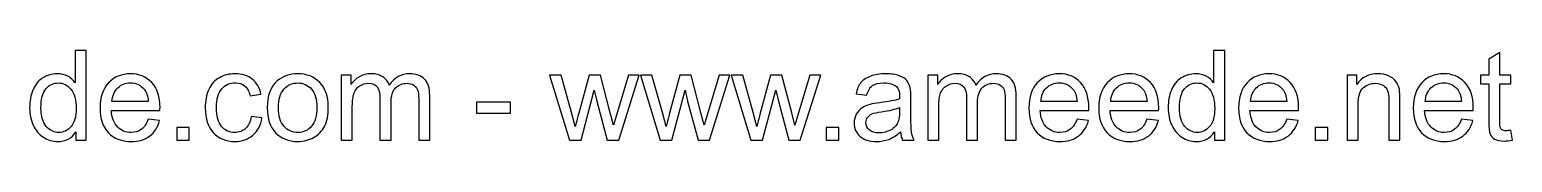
# Model space of a CAD drawing. Header units: millimetres. Extents: x -188 to 203, y -229 to 206.
# Drawn here: x -13.1 to 86.8, y -228.9 to -222.8 of the extents above; entities that cross this region are included whole.
import ezdxf

# ---------------------------------------------------------------- set-up
doc = ezdxf.new("R2010")
doc.units = ezdxf.units.MM
doc.header["$MEASUREMENT"] = 0
doc.layers.add('Layer 1', color=7, linetype='Continuous')

msp = doc.modelspace()

# ---------------------------------------------------------------- linework, layer by layer
at = {"layer": 'Layer 1', "color": 250}
for points, knots in [([(-9.9791, -228.8511), (-9.9791, -228.8511), (-9.9791, -228.2937), (-9.9791, -228.2937), (-9.9791, -228.2937), (-10.257, -228.7269), (-10.6663, -228.9442), (-11.2067, -228.9442), (-11.2067, -228.9442), (-11.5567, -228.9442), (-11.8784, -228.8483), (-12.1705, -228.655), (-12.1705, -228.655), (-12.464, -228.463), (-12.6912, -228.1935), (-12.8535, -227.8492), (-12.8535, -227.8492), (-13.0144, -227.5035), (-13.0948, -227.107), (-13.0948, -226.6582), (-13.0948, -226.6582), (-13.0948, -226.2208), (-13.0214, -225.8243), (-12.8761, -225.4672), (-12.8761, -225.4672), (-12.7293, -225.1116), (-12.5106, -224.8379), (-12.2185, -224.6488), (-12.2185, -224.6488), (-11.9278, -224.4583), (-11.6004, -224.3637), (-11.2406, -224.3637), (-11.2406, -224.3637), (-10.9753, -224.3637), (-10.7396, -224.4202), (-10.5336, -224.5317), (-10.5336, -224.5317), (-10.3276, -224.6432), (-10.1597, -224.7899), (-10.0299, -224.9691), (-10.0299, -224.9691), (-10.0299, -224.9691), (-10.0299, -222.7889), (-10.0299, -222.7889), (-10.0299, -222.7889), (-10.0299, -222.7889), (-9.2848, -222.7889), (-9.2848, -222.7889), (-9.2848, -222.7889), (-9.2848, -222.7889), (-9.2848, -228.8511), (-9.2848, -228.8511), (-9.2848, -228.8511), (-9.2848, -228.8511), (-9.9791, -228.8511), (-9.9791, -228.8511)], [0, 0, 0, 0, 0.0666667, 0.0666667, 0.0666667, 0.0666667, 0.1333333, 0.1333333, 0.1333333, 0.1333333, 0.2, 0.2, 0.2, 0.2, 0.2666667, 0.2666667, 0.2666667, 0.2666667, 0.3333333, 0.3333333, 0.3333333, 0.3333333, 0.4, 0.4, 0.4, 0.4, 0.4666667, 0.4666667, 0.4666667, 0.4666667, 0.5333333, 0.5333333, 0.5333333, 0.5333333, 0.6, 0.6, 0.6, 0.6, 0.6666667, 0.6666667, 0.6666667, 0.6666667, 0.7333333, 0.7333333, 0.7333333, 0.7333333, 0.8, 0.8, 0.8, 0.8, 0.8666667, 0.8666667, 0.8666667, 0.8666667, 1, 1, 1, 1]), ([(66.718, -228.8511), (66.718, -228.8511), (66.718, -228.2937), (66.718, -228.2937), (66.718, -228.2937), (66.4401, -228.7269), (66.0308, -228.9442), (65.4904, -228.9442), (65.4904, -228.9442), (65.1404, -228.9442), (64.8187, -228.8483), (64.5266, -228.655), (64.5266, -228.655), (64.2331, -228.463), (64.0059, -228.1935), (63.8436, -227.8492), (63.8436, -227.8492), (63.6827, -227.5035), (63.6023, -227.107), (63.6023, -226.6582), (63.6023, -226.6582), (63.6023, -226.2208), (63.6757, -225.8243), (63.821, -225.4672), (63.821, -225.4672), (63.9678, -225.1116), (64.1865, -224.8379), (64.4786, -224.6488), (64.4786, -224.6488), (64.7693, -224.4583), (65.0967, -224.3637), (65.4565, -224.3637), (65.4565, -224.3637), (65.7218, -224.3637), (65.9575, -224.4202), (66.1635, -224.5317), (66.1635, -224.5317), (66.3695, -224.6432), (66.5374, -224.7899), (66.6672, -224.9691), (66.6672, -224.9691), (66.6672, -224.9691), (66.6672, -222.7889), (66.6672, -222.7889), (66.6672, -222.7889), (66.6672, -222.7889), (67.4123, -222.7889), (67.4123, -222.7889), (67.4123, -222.7889), (67.4123, -222.7889), (67.4123, -228.8511), (67.4123, -228.8511), (67.4123, -228.8511), (67.4123, -228.8511), (66.718, -228.8511), (66.718, -228.8511)], [0, 0, 0, 0, 0.0666667, 0.0666667, 0.0666667, 0.0666667, 0.1333333, 0.1333333, 0.1333333, 0.1333333, 0.2, 0.2, 0.2, 0.2, 0.2666667, 0.2666667, 0.2666667, 0.2666667, 0.3333333, 0.3333333, 0.3333333, 0.3333333, 0.4, 0.4, 0.4, 0.4, 0.4666667, 0.4666667, 0.4666667, 0.4666667, 0.5333333, 0.5333333, 0.5333333, 0.5333333, 0.6, 0.6, 0.6, 0.6, 0.6666667, 0.6666667, 0.6666667, 0.6666667, 0.7333333, 0.7333333, 0.7333333, 0.7333333, 0.8, 0.8, 0.8, 0.8, 0.8666667, 0.8666667, 0.8666667, 0.8666667, 1, 1, 1, 1]), ([(86.6867, -228.1865), (86.6867, -228.1865), (86.7883, -228.844), (86.7883, -228.844), (86.7883, -228.844), (86.5795, -228.8878), (86.3918, -228.9104), (86.2281, -228.9104), (86.2281, -228.9104), (85.9586, -228.9104), (85.7498, -228.868), (85.6002, -228.782), (85.6002, -228.782), (85.452, -228.6959), (85.3476, -228.5844), (85.2869, -228.4447), (85.2869, -228.4447), (85.2262, -228.305), (85.1966, -228.0115), (85.1966, -227.5642), (85.1966, -227.5642), (85.1966, -227.5642), (85.1966, -225.0326), (85.1966, -225.0326), (85.1966, -225.0326), (85.1966, -225.0326), (84.6463, -225.0326), (84.6463, -225.0326), (84.6463, -225.0326), (84.6463, -225.0326), (84.6463, -224.4569), (84.6463, -224.4569), (84.6463, -224.4569), (84.6463, -224.4569), (85.1966, -224.4569), (85.1966, -224.4569), (85.1966, -224.4569), (85.1966, -224.4569), (85.1966, -223.3703), (85.1966, -223.3703), (85.1966, -223.3703), (85.1966, -223.3703), (85.9417, -222.923), (85.9417, -222.923), (85.9417, -222.923), (85.9417, -222.923), (85.9417, -224.4569), (85.9417, -224.4569), (85.9417, -224.4569), (85.9417, -224.4569), (86.6867, -224.4569), (86.6867, -224.4569), (86.6867, -224.4569), (86.6867, -224.4569), (86.6867, -225.0326), (86.6867, -225.0326), (86.6867, -225.0326), (86.6867, -225.0326), (85.9417, -225.0326), (85.9417, -225.0326), (85.9417, -225.0326), (85.9417, -225.0326), (85.9417, -227.6065), (85.9417, -227.6065), (85.9417, -227.6065), (85.9417, -227.8196), (85.9544, -227.9565), (85.9812, -228.0171), (85.9812, -228.0171), (86.0066, -228.0778), (86.0489, -228.1258), (86.1082, -228.1625), (86.1082, -228.1625), (86.1675, -228.1978), (86.2521, -228.2161), (86.3622, -228.2161), (86.3622, -228.2161), (86.444, -228.2161), (86.5527, -228.2062), (86.6867, -228.1865)], [0, 0, 0, 0, 0.047619, 0.047619, 0.047619, 0.047619, 0.0952381, 0.0952381, 0.0952381, 0.0952381, 0.1428571, 0.1428571, 0.1428571, 0.1428571, 0.1904762, 0.1904762, 0.1904762, 0.1904762, 0.2380952, 0.2380952, 0.2380952, 0.2380952, 0.2857143, 0.2857143, 0.2857143, 0.2857143, 0.3333333, 0.3333333, 0.3333333, 0.3333333, 0.3809524, 0.3809524, 0.3809524, 0.3809524, 0.4285714, 0.4285714, 0.4285714, 0.4285714, 0.4761905, 0.4761905, 0.4761905, 0.4761905, 0.5238095, 0.5238095, 0.5238095, 0.5238095, 0.5714286, 0.5714286, 0.5714286, 0.5714286, 0.6190476, 0.6190476, 0.6190476, 0.6190476, 0.6666667, 0.6666667, 0.6666667, 0.6666667, 0.7142857, 0.7142857, 0.7142857, 0.7142857, 0.7619048, 0.7619048, 0.7619048, 0.7619048, 0.8095238, 0.8095238, 0.8095238, 0.8095238, 0.8571429, 0.8571429, 0.8571429, 0.8571429, 0.9047619, 0.9047619, 0.9047619, 0.9047619, 1, 1, 1, 1]), ([(-5.1093, -227.4287), (-5.1093, -227.4287), (-4.3388, -227.5303), (-4.3388, -227.5303), (-4.3388, -227.5303), (-4.4588, -227.9776), (-4.6831, -228.3262), (-5.0105, -228.5731), (-5.0105, -228.5731), (-5.3379, -228.8201), (-5.7556, -228.9442), (-6.265, -228.9442), (-6.265, -228.9442), (-6.9056, -228.9442), (-7.4136, -228.7467), (-7.789, -228.3516), (-7.789, -228.3516), (-8.1644, -227.9579), (-8.352, -227.4033), (-8.352, -226.6907), (-8.352, -226.6907), (-8.352, -225.9541), (-8.1629, -225.3812), (-7.7834, -224.9748), (-7.7834, -224.9748), (-7.4038, -224.5669), (-6.9113, -224.3637), (-6.3059, -224.3637), (-6.3059, -224.3637), (-5.7203, -224.3637), (-5.2419, -224.5627), (-4.8708, -224.9621), (-4.8708, -224.9621), (-4.4997, -225.3614), (-4.3134, -225.923), (-4.3134, -226.6469), (-4.3134, -226.6469), (-4.3134, -226.6907), (-4.3148, -226.757), (-4.3176, -226.8445), (-4.3176, -226.8445), (-4.3176, -226.8445), (-7.59, -226.8445), (-7.59, -226.8445), (-7.59, -226.8445), (-7.5618, -227.3257), (-7.4263, -227.6954), (-7.1808, -227.9508), (-7.1808, -227.9508), (-6.9367, -228.2062), (-6.6305, -228.3346), (-6.265, -228.3346), (-6.265, -228.3346), (-5.9926, -228.3346), (-5.7598, -228.2627), (-5.5679, -228.1187), (-5.5679, -228.1187), (-5.3746, -227.9748), (-5.2222, -227.7448), (-5.1093, -227.4287)], [0, 0, 0, 0, 0.0625, 0.0625, 0.0625, 0.0625, 0.125, 0.125, 0.125, 0.125, 0.1875, 0.1875, 0.1875, 0.1875, 0.25, 0.25, 0.25, 0.25, 0.3125, 0.3125, 0.3125, 0.3125, 0.375, 0.375, 0.375, 0.375, 0.4375, 0.4375, 0.4375, 0.4375, 0.5, 0.5, 0.5, 0.5, 0.5625, 0.5625, 0.5625, 0.5625, 0.625, 0.625, 0.625, 0.625, 0.6875, 0.6875, 0.6875, 0.6875, 0.75, 0.75, 0.75, 0.75, 0.8125, 0.8125, 0.8125, 0.8125, 0.875, 0.875, 0.875, 0.875, 1, 1, 1, 1]), ([(1.8249, -227.2424), (1.8249, -227.2424), (2.553, -227.344), (2.553, -227.344), (2.553, -227.344), (2.4726, -227.845), (2.2694, -228.2359), (1.9406, -228.5195), (1.9406, -228.5195), (1.6118, -228.8031), (1.2068, -228.9442), (0.7285, -228.9442), (0.7285, -228.9442), (0.1288, -228.9442), (-0.3539, -228.7481), (-0.7179, -228.3558), (-0.7179, -228.3558), (-1.0834, -227.9635), (-1.2654, -227.4019), (-1.2654, -226.6709), (-1.2654, -226.6709), (-1.2654, -226.1968), (-1.1864, -225.7833), (-1.0298, -225.4277), (-1.0298, -225.4277), (-0.8731, -225.0735), (-0.6347, -224.8068), (-0.3129, -224.6305), (-0.3129, -224.6305), (0.0074, -224.4526), (0.3559, -224.3637), (0.7341, -224.3637), (0.7341, -224.3637), (1.2097, -224.3637), (1.6005, -224.4837), (1.9025, -224.725), (1.9025, -224.725), (2.2059, -224.9663), (2.4006, -225.3092), (2.4853, -225.7523), (2.4853, -225.7523), (2.4853, -225.7523), (1.7656, -225.8624), (1.7656, -225.8624), (1.7656, -225.8624), (1.6965, -225.5674), (1.5751, -225.3459), (1.3988, -225.1963), (1.3988, -225.1963), (1.2238, -225.0481), (1.0121, -224.9734), (0.7638, -224.9734), (0.7638, -224.9734), (0.3884, -224.9734), (0.0836, -225.1074), (-0.1521, -225.3755), (-0.1521, -225.3755), (-0.3863, -225.645), (-0.5034, -226.0684), (-0.5034, -226.6498), (-0.5034, -226.6498), (-0.5034, -227.2396), (-0.3905, -227.6672), (-0.1648, -227.9339), (-0.1648, -227.9339), (0.0624, -228.2006), (0.3574, -228.3346), (0.72, -228.3346), (0.72, -228.3346), (1.0135, -228.3346), (1.2576, -228.2457), (1.4524, -228.0665), (1.4524, -228.0665), (1.6485, -227.8887), (1.7727, -227.6136), (1.8249, -227.2424)], [0, 0, 0, 0, 0.05, 0.05, 0.05, 0.05, 0.1, 0.1, 0.1, 0.1, 0.15, 0.15, 0.15, 0.15, 0.2, 0.2, 0.2, 0.2, 0.25, 0.25, 0.25, 0.25, 0.3, 0.3, 0.3, 0.3, 0.35, 0.35, 0.35, 0.35, 0.4, 0.4, 0.4, 0.4, 0.45, 0.45, 0.45, 0.45, 0.5, 0.5, 0.5, 0.5, 0.55, 0.55, 0.55, 0.55, 0.6, 0.6, 0.6, 0.6, 0.65, 0.65, 0.65, 0.65, 0.7, 0.7, 0.7, 0.7, 0.75, 0.75, 0.75, 0.75, 0.8, 0.8, 0.8, 0.8, 0.85, 0.85, 0.85, 0.85, 0.9, 0.9, 0.9, 0.9, 1, 1, 1, 1]), ([(2.9087, -226.654), (2.9087, -225.8426), (3.1345, -225.2415), (3.5874, -224.8506), (3.5874, -224.8506), (3.9642, -224.526), (4.4257, -224.3637), (4.9689, -224.3637), (4.9689, -224.3637), (5.5715, -224.3637), (6.0654, -224.5613), (6.4492, -224.9564), (6.4492, -224.9564), (6.8316, -225.3501), (7.0235, -225.8962), (7.0235, -226.5919), (7.0235, -226.5919), (7.0235, -227.1563), (6.9389, -227.5994), (6.7695, -227.9226), (6.7695, -227.9226), (6.6002, -228.2457), (6.3532, -228.4969), (6.0287, -228.6761), (6.0287, -228.6761), (5.7055, -228.8553), (5.3513, -228.9442), (4.9689, -228.9442), (4.9689, -228.9442), (4.3537, -228.9442), (3.857, -228.7481), (3.4774, -228.3544), (3.4774, -228.3544), (3.0978, -227.9607), (2.9087, -227.3934), (2.9087, -226.654)], [0, 0, 0, 0, 0.1, 0.1, 0.1, 0.1, 0.2, 0.2, 0.2, 0.2, 0.3, 0.3, 0.3, 0.3, 0.4, 0.4, 0.4, 0.4, 0.5, 0.5, 0.5, 0.5, 0.6, 0.6, 0.6, 0.6, 0.7, 0.7, 0.7, 0.7, 0.8, 0.8, 0.8, 0.8, 1, 1, 1, 1]), ([(7.897, -228.8511), (7.897, -228.8511), (7.897, -224.4569), (7.897, -224.4569), (7.897, -224.4569), (7.897, -224.4569), (8.5659, -224.4569), (8.5659, -224.4569), (8.5659, -224.4569), (8.5659, -224.4569), (8.5659, -225.0778), (8.5659, -225.0778), (8.5659, -225.0778), (8.7027, -224.8633), (8.8862, -224.6897), (9.1148, -224.5599), (9.1148, -224.5599), (9.3434, -224.4287), (9.603, -224.3637), (9.8951, -224.3637), (9.8951, -224.3637), (10.2197, -224.3637), (10.4864, -224.4315), (10.6938, -224.5655), (10.6938, -224.5655), (10.9013, -224.701), (11.048, -224.8887), (11.1327, -225.1314), (11.1327, -225.1314), (11.4826, -224.6192), (11.9356, -224.3637), (12.4944, -224.3637), (12.4944, -224.3637), (12.9319, -224.3637), (13.2691, -224.4837), (13.5034, -224.725), (13.5034, -224.725), (13.739, -224.9663), (13.8576, -225.3374), (13.8576, -225.8384), (13.8576, -225.8384), (13.8576, -225.8384), (13.8576, -228.8511), (13.8576, -228.8511), (13.8576, -228.8511), (13.8576, -228.8511), (13.1125, -228.8511), (13.1125, -228.8511), (13.1125, -228.8511), (13.1125, -228.8511), (13.1125, -226.0853), (13.1125, -226.0853), (13.1125, -226.0853), (13.1125, -225.789), (13.0871, -225.5745), (13.0391, -225.4433), (13.0391, -225.4433), (12.9911, -225.312), (12.9036, -225.2076), (12.7752, -225.1272), (12.7752, -225.1272), (12.6482, -225.0467), (12.4987, -225.0072), (12.3279, -225.0072), (12.3279, -225.0072), (12.0175, -225.0072), (11.7606, -225.1102), (11.556, -225.3148), (11.556, -225.3148), (11.3514, -225.5209), (11.2498, -225.8497), (11.2498, -226.3012), (11.2498, -226.3012), (11.2498, -226.3012), (11.2498, -228.8511), (11.2498, -228.8511), (11.2498, -228.8511), (11.2498, -228.8511), (10.5047, -228.8511), (10.5047, -228.8511), (10.5047, -228.8511), (10.5047, -228.8511), (10.5047, -225.9992), (10.5047, -225.9992), (10.5047, -225.9992), (10.5047, -225.669), (10.4441, -225.4207), (10.3227, -225.2556), (10.3227, -225.2556), (10.2014, -225.0905), (10.0024, -225.0072), (9.7272, -225.0072), (9.7272, -225.0072), (9.5184, -225.0072), (9.3251, -225.0623), (9.1473, -225.1723), (9.1473, -225.1723), (8.9695, -225.2824), (8.841, -225.4433), (8.7606, -225.6563), (8.7606, -225.6563), (8.6816, -225.868), (8.6421, -226.1742), (8.6421, -226.5736), (8.6421, -226.5736), (8.6421, -226.5736), (8.6421, -228.8511), (8.6421, -228.8511), (8.6421, -228.8511), (8.6421, -228.8511), (7.897, -228.8511), (7.897, -228.8511)], [0, 0, 0, 0, 0.0344828, 0.0344828, 0.0344828, 0.0344828, 0.0689655, 0.0689655, 0.0689655, 0.0689655, 0.1034483, 0.1034483, 0.1034483, 0.1034483, 0.137931, 0.137931, 0.137931, 0.137931, 0.1724138, 0.1724138, 0.1724138, 0.1724138, 0.2068966, 0.2068966, 0.2068966, 0.2068966, 0.2413793, 0.2413793, 0.2413793, 0.2413793, 0.2758621, 0.2758621, 0.2758621, 0.2758621, 0.3103448, 0.3103448, 0.3103448, 0.3103448, 0.3448276, 0.3448276, 0.3448276, 0.3448276, 0.3793103, 0.3793103, 0.3793103, 0.3793103, 0.4137931, 0.4137931, 0.4137931, 0.4137931, 0.4482759, 0.4482759, 0.4482759, 0.4482759, 0.4827586, 0.4827586, 0.4827586, 0.4827586, 0.5172414, 0.5172414, 0.5172414, 0.5172414, 0.5517241, 0.5517241, 0.5517241, 0.5517241, 0.5862069, 0.5862069, 0.5862069, 0.5862069, 0.6206897, 0.6206897, 0.6206897, 0.6206897, 0.6551724, 0.6551724, 0.6551724, 0.6551724, 0.6896552, 0.6896552, 0.6896552, 0.6896552, 0.7241379, 0.7241379, 0.7241379, 0.7241379, 0.7586207, 0.7586207, 0.7586207, 0.7586207, 0.7931034, 0.7931034, 0.7931034, 0.7931034, 0.8275862, 0.8275862, 0.8275862, 0.8275862, 0.862069, 0.862069, 0.862069, 0.862069, 0.8965517, 0.8965517, 0.8965517, 0.8965517, 0.9310345, 0.9310345, 0.9310345, 0.9310345, 1, 1, 1, 1]), ([(23.264, -228.8511), (23.264, -228.8511), (21.9362, -224.4569), (21.9362, -224.4569), (21.9362, -224.4569), (21.9362, -224.4569), (22.7151, -224.4569), (22.7151, -224.4569), (22.7151, -224.4569), (22.7151, -224.4569), (23.4164, -226.9927), (23.4164, -226.9927), (23.4164, -226.9927), (23.4164, -226.9927), (23.6648, -227.9367), (23.6648, -227.9367), (23.6648, -227.9367), (23.6747, -227.8901), (23.7509, -227.5882), (23.892, -227.0308), (23.892, -227.0308), (23.892, -227.0308), (24.5877, -224.4569), (24.5877, -224.4569), (24.5877, -224.4569), (24.5877, -224.4569), (25.3511, -224.4569), (25.3511, -224.4569), (25.3511, -224.4569), (25.3511, -224.4569), (26.0129, -227.0082), (26.0129, -227.0082), (26.0129, -227.0082), (26.0129, -227.0082), (26.2288, -227.845), (26.2288, -227.845), (26.2288, -227.845), (26.2288, -227.845), (26.4814, -226.9969), (26.4814, -226.9969), (26.4814, -226.9969), (26.4814, -226.9969), (27.2406, -224.4569), (27.2406, -224.4569), (27.2406, -224.4569), (27.2406, -224.4569), (27.9645, -224.4569), (27.9645, -224.4569), (27.9645, -224.4569), (27.9645, -224.4569), (26.5858, -228.8511), (26.5858, -228.8511), (26.5858, -228.8511), (26.5858, -228.8511), (25.8153, -228.8511), (25.8153, -228.8511), (25.8153, -228.8511), (25.8153, -228.8511), (25.1182, -226.2222), (25.1182, -226.2222), (25.1182, -226.2222), (25.1182, -226.2222), (24.9418, -225.4701), (24.9418, -225.4701), (24.9418, -225.4701), (24.9418, -225.4701), (24.0528, -228.8511), (24.0528, -228.8511), (24.0528, -228.8511), (24.0528, -228.8511), (23.264, -228.8511), (23.264, -228.8511)], [0, 0, 0, 0, 0.0526316, 0.0526316, 0.0526316, 0.0526316, 0.1052632, 0.1052632, 0.1052632, 0.1052632, 0.1578947, 0.1578947, 0.1578947, 0.1578947, 0.2105263, 0.2105263, 0.2105263, 0.2105263, 0.2631579, 0.2631579, 0.2631579, 0.2631579, 0.3157895, 0.3157895, 0.3157895, 0.3157895, 0.3684211, 0.3684211, 0.3684211, 0.3684211, 0.4210526, 0.4210526, 0.4210526, 0.4210526, 0.4736842, 0.4736842, 0.4736842, 0.4736842, 0.5263158, 0.5263158, 0.5263158, 0.5263158, 0.5789474, 0.5789474, 0.5789474, 0.5789474, 0.6315789, 0.6315789, 0.6315789, 0.6315789, 0.6842105, 0.6842105, 0.6842105, 0.6842105, 0.7368421, 0.7368421, 0.7368421, 0.7368421, 0.7894737, 0.7894737, 0.7894737, 0.7894737, 0.8421053, 0.8421053, 0.8421053, 0.8421053, 0.8947368, 0.8947368, 0.8947368, 0.8947368, 1, 1, 1, 1]), ([(29.3784, -228.8511), (29.3784, -228.8511), (28.0506, -224.4569), (28.0506, -224.4569), (28.0506, -224.4569), (28.0506, -224.4569), (28.8295, -224.4569), (28.8295, -224.4569), (28.8295, -224.4569), (28.8295, -224.4569), (29.5308, -226.9927), (29.5308, -226.9927), (29.5308, -226.9927), (29.5308, -226.9927), (29.7792, -227.9367), (29.7792, -227.9367), (29.7792, -227.9367), (29.7891, -227.8901), (29.8653, -227.5882), (30.0064, -227.0308), (30.0064, -227.0308), (30.0064, -227.0308), (30.7021, -224.4569), (30.7021, -224.4569), (30.7021, -224.4569), (30.7021, -224.4569), (31.4655, -224.4569), (31.4655, -224.4569), (31.4655, -224.4569), (31.4655, -224.4569), (32.1273, -227.0082), (32.1273, -227.0082), (32.1273, -227.0082), (32.1273, -227.0082), (32.3432, -227.845), (32.3432, -227.845), (32.3432, -227.845), (32.3432, -227.845), (32.5958, -226.9969), (32.5958, -226.9969), (32.5958, -226.9969), (32.5958, -226.9969), (33.355, -224.4569), (33.355, -224.4569), (33.355, -224.4569), (33.355, -224.4569), (34.0789, -224.4569), (34.0789, -224.4569), (34.0789, -224.4569), (34.0789, -224.4569), (32.7002, -228.8511), (32.7002, -228.8511), (32.7002, -228.8511), (32.7002, -228.8511), (31.9297, -228.8511), (31.9297, -228.8511), (31.9297, -228.8511), (31.9297, -228.8511), (31.2326, -226.2222), (31.2326, -226.2222), (31.2326, -226.2222), (31.2326, -226.2222), (31.0562, -225.4701), (31.0562, -225.4701), (31.0562, -225.4701), (31.0562, -225.4701), (30.1672, -228.8511), (30.1672, -228.8511), (30.1672, -228.8511), (30.1672, -228.8511), (29.3784, -228.8511), (29.3784, -228.8511)], [0, 0, 0, 0, 0.0526316, 0.0526316, 0.0526316, 0.0526316, 0.1052632, 0.1052632, 0.1052632, 0.1052632, 0.1578947, 0.1578947, 0.1578947, 0.1578947, 0.2105263, 0.2105263, 0.2105263, 0.2105263, 0.2631579, 0.2631579, 0.2631579, 0.2631579, 0.3157895, 0.3157895, 0.3157895, 0.3157895, 0.3684211, 0.3684211, 0.3684211, 0.3684211, 0.4210526, 0.4210526, 0.4210526, 0.4210526, 0.4736842, 0.4736842, 0.4736842, 0.4736842, 0.5263158, 0.5263158, 0.5263158, 0.5263158, 0.5789474, 0.5789474, 0.5789474, 0.5789474, 0.6315789, 0.6315789, 0.6315789, 0.6315789, 0.6842105, 0.6842105, 0.6842105, 0.6842105, 0.7368421, 0.7368421, 0.7368421, 0.7368421, 0.7894737, 0.7894737, 0.7894737, 0.7894737, 0.8421053, 0.8421053, 0.8421053, 0.8421053, 0.8947368, 0.8947368, 0.8947368, 0.8947368, 1, 1, 1, 1]), ([(35.4928, -228.8511), (35.4928, -228.8511), (34.165, -224.4569), (34.165, -224.4569), (34.165, -224.4569), (34.165, -224.4569), (34.9439, -224.4569), (34.9439, -224.4569), (34.9439, -224.4569), (34.9439, -224.4569), (35.6452, -226.9927), (35.6452, -226.9927), (35.6452, -226.9927), (35.6452, -226.9927), (35.8936, -227.9367), (35.8936, -227.9367), (35.8936, -227.9367), (35.9035, -227.8901), (35.9797, -227.5882), (36.1208, -227.0308), (36.1208, -227.0308), (36.1208, -227.0308), (36.8165, -224.4569), (36.8165, -224.4569), (36.8165, -224.4569), (36.8165, -224.4569), (37.5799, -224.4569), (37.5799, -224.4569), (37.5799, -224.4569), (37.5799, -224.4569), (38.2417, -227.0082), (38.2417, -227.0082), (38.2417, -227.0082), (38.2417, -227.0082), (38.4576, -227.845), (38.4576, -227.845), (38.4576, -227.845), (38.4576, -227.845), (38.7102, -226.9969), (38.7102, -226.9969), (38.7102, -226.9969), (38.7102, -226.9969), (39.4694, -224.4569), (39.4694, -224.4569), (39.4694, -224.4569), (39.4694, -224.4569), (40.1933, -224.4569), (40.1933, -224.4569), (40.1933, -224.4569), (40.1933, -224.4569), (38.8146, -228.8511), (38.8146, -228.8511), (38.8146, -228.8511), (38.8146, -228.8511), (38.0441, -228.8511), (38.0441, -228.8511), (38.0441, -228.8511), (38.0441, -228.8511), (37.347, -226.2222), (37.347, -226.2222), (37.347, -226.2222), (37.347, -226.2222), (37.1706, -225.4701), (37.1706, -225.4701), (37.1706, -225.4701), (37.1706, -225.4701), (36.2816, -228.8511), (36.2816, -228.8511), (36.2816, -228.8511), (36.2816, -228.8511), (35.4928, -228.8511), (35.4928, -228.8511)], [0, 0, 0, 0, 0.0526316, 0.0526316, 0.0526316, 0.0526316, 0.1052632, 0.1052632, 0.1052632, 0.1052632, 0.1578947, 0.1578947, 0.1578947, 0.1578947, 0.2105263, 0.2105263, 0.2105263, 0.2105263, 0.2631579, 0.2631579, 0.2631579, 0.2631579, 0.3157895, 0.3157895, 0.3157895, 0.3157895, 0.3684211, 0.3684211, 0.3684211, 0.3684211, 0.4210526, 0.4210526, 0.4210526, 0.4210526, 0.4736842, 0.4736842, 0.4736842, 0.4736842, 0.5263158, 0.5263158, 0.5263158, 0.5263158, 0.5789474, 0.5789474, 0.5789474, 0.5789474, 0.6315789, 0.6315789, 0.6315789, 0.6315789, 0.6842105, 0.6842105, 0.6842105, 0.6842105, 0.7368421, 0.7368421, 0.7368421, 0.7368421, 0.7894737, 0.7894737, 0.7894737, 0.7894737, 0.8421053, 0.8421053, 0.8421053, 0.8421053, 0.8947368, 0.8947368, 0.8947368, 0.8947368, 1, 1, 1, 1]), ([(45.5724, -228.3008), (45.2958, -228.5364), (45.0291, -228.7015), (44.7737, -228.7989), (44.7737, -228.7989), (44.5183, -228.8963), (44.2446, -228.9442), (43.951, -228.9442), (43.951, -228.9442), (43.4684, -228.9442), (43.0973, -228.8271), (42.8377, -228.5915), (42.8377, -228.5915), (42.578, -228.3572), (42.4482, -228.0566), (42.4482, -227.6912), (42.4482, -227.6912), (42.4482, -227.4767), (42.4976, -227.2805), (42.595, -227.1027), (42.595, -227.1027), (42.6937, -226.9249), (42.8221, -226.7838), (42.9802, -226.6766), (42.9802, -226.6766), (43.1396, -226.5693), (43.3174, -226.4875), (43.5164, -226.4324), (43.5164, -226.4324), (43.6632, -226.3943), (43.8847, -226.3577), (44.1796, -226.321), (44.1796, -226.321), (44.7808, -226.2504), (45.2253, -226.1643), (45.5089, -226.0656), (45.5089, -226.0656), (45.5117, -225.964), (45.5131, -225.899), (45.5131, -225.8722), (45.5131, -225.8722), (45.5131, -225.5703), (45.4426, -225.3572), (45.3015, -225.233), (45.3015, -225.233), (45.111, -225.0651), (44.8273, -224.9818), (44.452, -224.9818), (44.452, -224.9818), (44.1006, -224.9818), (43.841, -225.0439), (43.6745, -225.1667), (43.6745, -225.1667), (43.5065, -225.2894), (43.3838, -225.5068), (43.3033, -225.82), (43.3033, -225.82), (43.3033, -225.82), (42.5752, -225.7184), (42.5752, -225.7184), (42.5752, -225.7184), (42.6415, -225.4066), (42.7502, -225.154), (42.9026, -224.9621), (42.9026, -224.9621), (43.055, -224.7702), (43.2751, -224.6234), (43.563, -224.519), (43.563, -224.519), (43.8494, -224.416), (44.1839, -224.3637), (44.5621, -224.3637), (44.5621, -224.3637), (44.9374, -224.3637), (45.2436, -224.4075), (45.4793, -224.4964), (45.4793, -224.4964), (45.7135, -224.5853), (45.8871, -224.6954), (45.9972, -224.8294), (45.9972, -224.8294), (46.1072, -224.9635), (46.1848, -225.1328), (46.23, -225.3374), (46.23, -225.3374), (46.254, -225.4644), (46.2667, -225.693), (46.2667, -226.0218), (46.2667, -226.0218), (46.2667, -226.0218), (46.2667, -227.0096), (46.2667, -227.0096), (46.2667, -227.0096), (46.2667, -227.6996), (46.2822, -228.1357), (46.3132, -228.3205), (46.3132, -228.3205), (46.3429, -228.5054), (46.405, -228.6818), (46.4953, -228.8511), (46.4953, -228.8511), (46.4953, -228.8511), (45.7163, -228.8511), (45.7163, -228.8511), (45.7163, -228.8511), (45.6416, -228.6945), (45.5936, -228.511), (45.5724, -228.3008)], [0, 0, 0, 0, 0.0357143, 0.0357143, 0.0357143, 0.0357143, 0.0714286, 0.0714286, 0.0714286, 0.0714286, 0.1071429, 0.1071429, 0.1071429, 0.1071429, 0.1428571, 0.1428571, 0.1428571, 0.1428571, 0.1785714, 0.1785714, 0.1785714, 0.1785714, 0.2142857, 0.2142857, 0.2142857, 0.2142857, 0.25, 0.25, 0.25, 0.25, 0.2857143, 0.2857143, 0.2857143, 0.2857143, 0.3214286, 0.3214286, 0.3214286, 0.3214286, 0.3571429, 0.3571429, 0.3571429, 0.3571429, 0.3928571, 0.3928571, 0.3928571, 0.3928571, 0.4285714, 0.4285714, 0.4285714, 0.4285714, 0.4642857, 0.4642857, 0.4642857, 0.4642857, 0.5, 0.5, 0.5, 0.5, 0.5357143, 0.5357143, 0.5357143, 0.5357143, 0.5714286, 0.5714286, 0.5714286, 0.5714286, 0.6071429, 0.6071429, 0.6071429, 0.6071429, 0.6428571, 0.6428571, 0.6428571, 0.6428571, 0.6785714, 0.6785714, 0.6785714, 0.6785714, 0.7142857, 0.7142857, 0.7142857, 0.7142857, 0.75, 0.75, 0.75, 0.75, 0.7857143, 0.7857143, 0.7857143, 0.7857143, 0.8214286, 0.8214286, 0.8214286, 0.8214286, 0.8571429, 0.8571429, 0.8571429, 0.8571429, 0.8928571, 0.8928571, 0.8928571, 0.8928571, 0.9285714, 0.9285714, 0.9285714, 0.9285714, 1, 1, 1, 1]), ([(47.4111, -228.8511), (47.4111, -228.8511), (47.4111, -224.4569), (47.4111, -224.4569), (47.4111, -224.4569), (47.4111, -224.4569), (48.08, -224.4569), (48.08, -224.4569), (48.08, -224.4569), (48.08, -224.4569), (48.08, -225.0778), (48.08, -225.0778), (48.08, -225.0778), (48.2168, -224.8633), (48.4003, -224.6897), (48.6289, -224.5599), (48.6289, -224.5599), (48.8575, -224.4287), (49.1171, -224.3637), (49.4092, -224.3637), (49.4092, -224.3637), (49.7338, -224.3637), (50.0005, -224.4315), (50.2079, -224.5655), (50.2079, -224.5655), (50.4154, -224.701), (50.5621, -224.8887), (50.6468, -225.1314), (50.6468, -225.1314), (50.9967, -224.6192), (51.4497, -224.3637), (52.0085, -224.3637), (52.0085, -224.3637), (52.446, -224.3637), (52.7832, -224.4837), (53.0175, -224.725), (53.0175, -224.725), (53.2531, -224.9663), (53.3717, -225.3374), (53.3717, -225.8384), (53.3717, -225.8384), (53.3717, -225.8384), (53.3717, -228.8511), (53.3717, -228.8511), (53.3717, -228.8511), (53.3717, -228.8511), (52.6266, -228.8511), (52.6266, -228.8511), (52.6266, -228.8511), (52.6266, -228.8511), (52.6266, -226.0853), (52.6266, -226.0853), (52.6266, -226.0853), (52.6266, -225.789), (52.6012, -225.5745), (52.5532, -225.4433), (52.5532, -225.4433), (52.5052, -225.312), (52.4177, -225.2076), (52.2893, -225.1272), (52.2893, -225.1272), (52.1623, -225.0467), (52.0128, -225.0072), (51.842, -225.0072), (51.842, -225.0072), (51.5316, -225.0072), (51.2747, -225.1102), (51.0701, -225.3148), (51.0701, -225.3148), (50.8655, -225.5209), (50.7639, -225.8497), (50.7639, -226.3012), (50.7639, -226.3012), (50.7639, -226.3012), (50.7639, -228.8511), (50.7639, -228.8511), (50.7639, -228.8511), (50.7639, -228.8511), (50.0188, -228.8511), (50.0188, -228.8511), (50.0188, -228.8511), (50.0188, -228.8511), (50.0188, -225.9992), (50.0188, -225.9992), (50.0188, -225.9992), (50.0188, -225.669), (49.9582, -225.4207), (49.8368, -225.2556), (49.8368, -225.2556), (49.7155, -225.0905), (49.5165, -225.0072), (49.2413, -225.0072), (49.2413, -225.0072), (49.0325, -225.0072), (48.8392, -225.0623), (48.6614, -225.1723), (48.6614, -225.1723), (48.4836, -225.2824), (48.3551, -225.4433), (48.2747, -225.6563), (48.2747, -225.6563), (48.1957, -225.868), (48.1562, -226.1742), (48.1562, -226.5736), (48.1562, -226.5736), (48.1562, -226.5736), (48.1562, -228.8511), (48.1562, -228.8511), (48.1562, -228.8511), (48.1562, -228.8511), (47.4111, -228.8511), (47.4111, -228.8511)], [0, 0, 0, 0, 0.0344828, 0.0344828, 0.0344828, 0.0344828, 0.0689655, 0.0689655, 0.0689655, 0.0689655, 0.1034483, 0.1034483, 0.1034483, 0.1034483, 0.137931, 0.137931, 0.137931, 0.137931, 0.1724138, 0.1724138, 0.1724138, 0.1724138, 0.2068966, 0.2068966, 0.2068966, 0.2068966, 0.2413793, 0.2413793, 0.2413793, 0.2413793, 0.2758621, 0.2758621, 0.2758621, 0.2758621, 0.3103448, 0.3103448, 0.3103448, 0.3103448, 0.3448276, 0.3448276, 0.3448276, 0.3448276, 0.3793103, 0.3793103, 0.3793103, 0.3793103, 0.4137931, 0.4137931, 0.4137931, 0.4137931, 0.4482759, 0.4482759, 0.4482759, 0.4482759, 0.4827586, 0.4827586, 0.4827586, 0.4827586, 0.5172414, 0.5172414, 0.5172414, 0.5172414, 0.5517241, 0.5517241, 0.5517241, 0.5517241, 0.5862069, 0.5862069, 0.5862069, 0.5862069, 0.6206897, 0.6206897, 0.6206897, 0.6206897, 0.6551724, 0.6551724, 0.6551724, 0.6551724, 0.6896552, 0.6896552, 0.6896552, 0.6896552, 0.7241379, 0.7241379, 0.7241379, 0.7241379, 0.7586207, 0.7586207, 0.7586207, 0.7586207, 0.7931034, 0.7931034, 0.7931034, 0.7931034, 0.8275862, 0.8275862, 0.8275862, 0.8275862, 0.862069, 0.862069, 0.862069, 0.862069, 0.8965517, 0.8965517, 0.8965517, 0.8965517, 0.9310345, 0.9310345, 0.9310345, 0.9310345, 1, 1, 1, 1]), ([(57.4611, -227.4287), (57.4611, -227.4287), (58.2316, -227.5303), (58.2316, -227.5303), (58.2316, -227.5303), (58.1116, -227.9776), (57.8873, -228.3262), (57.5599, -228.5731), (57.5599, -228.5731), (57.2325, -228.8201), (56.8148, -228.9442), (56.3054, -228.9442), (56.3054, -228.9442), (55.6648, -228.9442), (55.1568, -228.7467), (54.7814, -228.3516), (54.7814, -228.3516), (54.406, -227.9579), (54.2184, -227.4033), (54.2184, -226.6907), (54.2184, -226.6907), (54.2184, -225.9541), (54.4075, -225.3812), (54.787, -224.9748), (54.787, -224.9748), (55.1666, -224.5669), (55.6591, -224.3637), (56.2645, -224.3637), (56.2645, -224.3637), (56.8501, -224.3637), (57.3285, -224.5627), (57.6996, -224.9621), (57.6996, -224.9621), (58.0707, -225.3614), (58.257, -225.923), (58.257, -226.6469), (58.257, -226.6469), (58.257, -226.6907), (58.2556, -226.757), (58.2528, -226.8445), (58.2528, -226.8445), (58.2528, -226.8445), (54.9804, -226.8445), (54.9804, -226.8445), (54.9804, -226.8445), (55.0086, -227.3257), (55.1441, -227.6954), (55.3896, -227.9508), (55.3896, -227.9508), (55.6337, -228.2062), (55.9399, -228.3346), (56.3054, -228.3346), (56.3054, -228.3346), (56.5778, -228.3346), (56.8106, -228.2627), (57.0025, -228.1187), (57.0025, -228.1187), (57.1958, -227.9748), (57.3482, -227.7448), (57.4611, -227.4287)], [0, 0, 0, 0, 0.0625, 0.0625, 0.0625, 0.0625, 0.125, 0.125, 0.125, 0.125, 0.1875, 0.1875, 0.1875, 0.1875, 0.25, 0.25, 0.25, 0.25, 0.3125, 0.3125, 0.3125, 0.3125, 0.375, 0.375, 0.375, 0.375, 0.4375, 0.4375, 0.4375, 0.4375, 0.5, 0.5, 0.5, 0.5, 0.5625, 0.5625, 0.5625, 0.5625, 0.625, 0.625, 0.625, 0.625, 0.6875, 0.6875, 0.6875, 0.6875, 0.75, 0.75, 0.75, 0.75, 0.8125, 0.8125, 0.8125, 0.8125, 0.875, 0.875, 0.875, 0.875, 1, 1, 1, 1]), ([(62.17, -227.4287), (62.17, -227.4287), (62.9405, -227.5303), (62.9405, -227.5303), (62.9405, -227.5303), (62.8205, -227.9776), (62.5962, -228.3262), (62.2688, -228.5731), (62.2688, -228.5731), (61.9414, -228.8201), (61.5237, -228.9442), (61.0143, -228.9442), (61.0143, -228.9442), (60.3737, -228.9442), (59.8657, -228.7467), (59.4903, -228.3516), (59.4903, -228.3516), (59.1149, -227.9579), (58.9273, -227.4033), (58.9273, -226.6907), (58.9273, -226.6907), (58.9273, -225.9541), (59.1164, -225.3812), (59.4959, -224.9748), (59.4959, -224.9748), (59.8755, -224.5669), (60.368, -224.3637), (60.9734, -224.3637), (60.9734, -224.3637), (61.559, -224.3637), (62.0374, -224.5627), (62.4085, -224.9621), (62.4085, -224.9621), (62.7796, -225.3614), (62.9659, -225.923), (62.9659, -226.6469), (62.9659, -226.6469), (62.9659, -226.6907), (62.9645, -226.757), (62.9617, -226.8445), (62.9617, -226.8445), (62.9617, -226.8445), (59.6893, -226.8445), (59.6893, -226.8445), (59.6893, -226.8445), (59.7175, -227.3257), (59.853, -227.6954), (60.0985, -227.9508), (60.0985, -227.9508), (60.3426, -228.2062), (60.6488, -228.3346), (61.0143, -228.3346), (61.0143, -228.3346), (61.2867, -228.3346), (61.5195, -228.2627), (61.7114, -228.1187), (61.7114, -228.1187), (61.9047, -227.9748), (62.0571, -227.7448), (62.17, -227.4287)], [0, 0, 0, 0, 0.0625, 0.0625, 0.0625, 0.0625, 0.125, 0.125, 0.125, 0.125, 0.1875, 0.1875, 0.1875, 0.1875, 0.25, 0.25, 0.25, 0.25, 0.3125, 0.3125, 0.3125, 0.3125, 0.375, 0.375, 0.375, 0.375, 0.4375, 0.4375, 0.4375, 0.4375, 0.5, 0.5, 0.5, 0.5, 0.5625, 0.5625, 0.5625, 0.5625, 0.625, 0.625, 0.625, 0.625, 0.6875, 0.6875, 0.6875, 0.6875, 0.75, 0.75, 0.75, 0.75, 0.8125, 0.8125, 0.8125, 0.8125, 0.875, 0.875, 0.875, 0.875, 1, 1, 1, 1]), ([(71.5878, -227.4287), (71.5878, -227.4287), (72.3583, -227.5303), (72.3583, -227.5303), (72.3583, -227.5303), (72.2383, -227.9776), (72.014, -228.3262), (71.6866, -228.5731), (71.6866, -228.5731), (71.3592, -228.8201), (70.9415, -228.9442), (70.4321, -228.9442), (70.4321, -228.9442), (69.7915, -228.9442), (69.2835, -228.7467), (68.9081, -228.3516), (68.9081, -228.3516), (68.5327, -227.9579), (68.3451, -227.4033), (68.3451, -226.6907), (68.3451, -226.6907), (68.3451, -225.9541), (68.5342, -225.3812), (68.9137, -224.9748), (68.9137, -224.9748), (69.2933, -224.5669), (69.7858, -224.3637), (70.3912, -224.3637), (70.3912, -224.3637), (70.9768, -224.3637), (71.4552, -224.5627), (71.8263, -224.9621), (71.8263, -224.9621), (72.1974, -225.3614), (72.3837, -225.923), (72.3837, -226.6469), (72.3837, -226.6469), (72.3837, -226.6907), (72.3823, -226.757), (72.3795, -226.8445), (72.3795, -226.8445), (72.3795, -226.8445), (69.1071, -226.8445), (69.1071, -226.8445), (69.1071, -226.8445), (69.1353, -227.3257), (69.2708, -227.6954), (69.5163, -227.9508), (69.5163, -227.9508), (69.7604, -228.2062), (70.0666, -228.3346), (70.4321, -228.3346), (70.4321, -228.3346), (70.7045, -228.3346), (70.9373, -228.2627), (71.1292, -228.1187), (71.1292, -228.1187), (71.3225, -227.9748), (71.4749, -227.7448), (71.5878, -227.4287)], [0, 0, 0, 0, 0.0625, 0.0625, 0.0625, 0.0625, 0.125, 0.125, 0.125, 0.125, 0.1875, 0.1875, 0.1875, 0.1875, 0.25, 0.25, 0.25, 0.25, 0.3125, 0.3125, 0.3125, 0.3125, 0.375, 0.375, 0.375, 0.375, 0.4375, 0.4375, 0.4375, 0.4375, 0.5, 0.5, 0.5, 0.5, 0.5625, 0.5625, 0.5625, 0.5625, 0.625, 0.625, 0.625, 0.625, 0.6875, 0.6875, 0.6875, 0.6875, 0.75, 0.75, 0.75, 0.75, 0.8125, 0.8125, 0.8125, 0.8125, 0.875, 0.875, 0.875, 0.875, 1, 1, 1, 1]), ([(75.6518, -228.8511), (75.6518, -228.8511), (75.6518, -224.4569), (75.6518, -224.4569), (75.6518, -224.4569), (75.6518, -224.4569), (76.3207, -224.4569), (76.3207, -224.4569), (76.3207, -224.4569), (76.3207, -224.4569), (76.3207, -225.0806), (76.3207, -225.0806), (76.3207, -225.0806), (76.6424, -224.6022), (77.1081, -224.3637), (77.7163, -224.3637), (77.7163, -224.3637), (77.9816, -224.3637), (78.2243, -224.4117), (78.4458, -224.5063), (78.4458, -224.5063), (78.6674, -224.6008), (78.8339, -224.7264), (78.9439, -224.8802), (78.9439, -224.8802), (79.054, -225.034), (79.1316, -225.2175), (79.1754, -225.4291), (79.1754, -225.4291), (79.2022, -225.5674), (79.2163, -225.8087), (79.2163, -226.153), (79.2163, -226.153), (79.2163, -226.153), (79.2163, -228.8511), (79.2163, -228.8511), (79.2163, -228.8511), (79.2163, -228.8511), (78.4712, -228.8511), (78.4712, -228.8511), (78.4712, -228.8511), (78.4712, -228.8511), (78.4712, -226.1813), (78.4712, -226.1813), (78.4712, -226.1813), (78.4712, -225.8779), (78.443, -225.6507), (78.3851, -225.5011), (78.3851, -225.5011), (78.3273, -225.3515), (78.2243, -225.2316), (78.0775, -225.1413), (78.0775, -225.1413), (77.9308, -225.0524), (77.7572, -225.0072), (77.5596, -225.0072), (77.5596, -225.0072), (77.2435, -225.0072), (76.9712, -225.1074), (76.7412, -225.3092), (76.7412, -225.3092), (76.5112, -225.5096), (76.3969, -225.892), (76.3969, -226.4536), (76.3969, -226.4536), (76.3969, -226.4536), (76.3969, -228.8511), (76.3969, -228.8511), (76.3969, -228.8511), (76.3969, -228.8511), (75.6518, -228.8511), (75.6518, -228.8511)], [0, 0, 0, 0, 0.0526316, 0.0526316, 0.0526316, 0.0526316, 0.1052632, 0.1052632, 0.1052632, 0.1052632, 0.1578947, 0.1578947, 0.1578947, 0.1578947, 0.2105263, 0.2105263, 0.2105263, 0.2105263, 0.2631579, 0.2631579, 0.2631579, 0.2631579, 0.3157895, 0.3157895, 0.3157895, 0.3157895, 0.3684211, 0.3684211, 0.3684211, 0.3684211, 0.4210526, 0.4210526, 0.4210526, 0.4210526, 0.4736842, 0.4736842, 0.4736842, 0.4736842, 0.5263158, 0.5263158, 0.5263158, 0.5263158, 0.5789474, 0.5789474, 0.5789474, 0.5789474, 0.6315789, 0.6315789, 0.6315789, 0.6315789, 0.6842105, 0.6842105, 0.6842105, 0.6842105, 0.7368421, 0.7368421, 0.7368421, 0.7368421, 0.7894737, 0.7894737, 0.7894737, 0.7894737, 0.8421053, 0.8421053, 0.8421053, 0.8421053, 0.8947368, 0.8947368, 0.8947368, 0.8947368, 1, 1, 1, 1]), ([(83.3579, -227.4287), (83.3579, -227.4287), (84.1284, -227.5303), (84.1284, -227.5303), (84.1284, -227.5303), (84.0084, -227.9776), (83.7841, -228.3262), (83.4567, -228.5731), (83.4567, -228.5731), (83.1293, -228.8201), (82.7116, -228.9442), (82.2022, -228.9442), (82.2022, -228.9442), (81.5616, -228.9442), (81.0536, -228.7467), (80.6782, -228.3516), (80.6782, -228.3516), (80.3028, -227.9579), (80.1152, -227.4033), (80.1152, -226.6907), (80.1152, -226.6907), (80.1152, -225.9541), (80.3043, -225.3812), (80.6838, -224.9748), (80.6838, -224.9748), (81.0634, -224.5669), (81.5559, -224.3637), (82.1613, -224.3637), (82.1613, -224.3637), (82.7469, -224.3637), (83.2253, -224.5627), (83.5964, -224.9621), (83.5964, -224.9621), (83.9675, -225.3614), (84.1538, -225.923), (84.1538, -226.6469), (84.1538, -226.6469), (84.1538, -226.6907), (84.1524, -226.757), (84.1496, -226.8445), (84.1496, -226.8445), (84.1496, -226.8445), (80.8772, -226.8445), (80.8772, -226.8445), (80.8772, -226.8445), (80.9054, -227.3257), (81.0409, -227.6954), (81.2864, -227.9508), (81.2864, -227.9508), (81.5305, -228.2062), (81.8367, -228.3346), (82.2022, -228.3346), (82.2022, -228.3346), (82.4746, -228.3346), (82.7074, -228.2627), (82.8993, -228.1187), (82.8993, -228.1187), (83.0926, -227.9748), (83.245, -227.7448), (83.3579, -227.4287)], [0, 0, 0, 0, 0.0625, 0.0625, 0.0625, 0.0625, 0.125, 0.125, 0.125, 0.125, 0.1875, 0.1875, 0.1875, 0.1875, 0.25, 0.25, 0.25, 0.25, 0.3125, 0.3125, 0.3125, 0.3125, 0.375, 0.375, 0.375, 0.375, 0.4375, 0.4375, 0.4375, 0.4375, 0.5, 0.5, 0.5, 0.5, 0.5625, 0.5625, 0.5625, 0.5625, 0.625, 0.625, 0.625, 0.625, 0.6875, 0.6875, 0.6875, 0.6875, 0.75, 0.75, 0.75, 0.75, 0.8125, 0.8125, 0.8125, 0.8125, 0.875, 0.875, 0.875, 0.875, 1, 1, 1, 1]), ([(-12.3328, -226.6596), (-12.3328, -227.2213), (-12.2143, -227.6404), (-11.9758, -227.9184), (-11.9758, -227.9184), (-11.7387, -228.1963), (-11.4579, -228.3346), (-11.1348, -228.3346), (-11.1348, -228.3346), (-10.8088, -228.3346), (-10.5322, -228.202), (-10.3036, -227.9367), (-10.3036, -227.9367), (-10.0764, -227.6714), (-9.9621, -227.2664), (-9.9621, -226.7217), (-9.9621, -226.7217), (-9.9621, -226.1234), (-10.0778, -225.6831), (-10.3107, -225.4023), (-10.3107, -225.4023), (-10.5421, -225.1215), (-10.8285, -224.9818), (-11.1686, -224.9818), (-11.1686, -224.9818), (-11.5002, -224.9818), (-11.7768, -225.1159), (-11.9998, -225.3854), (-11.9998, -225.3854), (-12.2213, -225.6549), (-12.3328, -226.0797), (-12.3328, -226.6596)], [0, 0, 0, 0, 0.1111111, 0.1111111, 0.1111111, 0.1111111, 0.2222222, 0.2222222, 0.2222222, 0.2222222, 0.3333333, 0.3333333, 0.3333333, 0.3333333, 0.4444444, 0.4444444, 0.4444444, 0.4444444, 0.5555556, 0.5555556, 0.5555556, 0.5555556, 0.6666667, 0.6666667, 0.6666667, 0.6666667, 0.7777778, 0.7777778, 0.7777778, 0.7777778, 1, 1, 1, 1]), ([(-7.5477, -226.2349), (-7.5477, -226.2349), (-5.1008, -226.2349), (-5.1008, -226.2349), (-5.1008, -226.2349), (-5.1333, -225.8652), (-5.2278, -225.5886), (-5.3816, -225.4037), (-5.3816, -225.4037), (-5.6173, -225.1173), (-5.9249, -224.9734), (-6.3017, -224.9734), (-6.3017, -224.9734), (-6.6432, -224.9734), (-6.9296, -225.0877), (-7.1625, -225.3163), (-7.1625, -225.3163), (-7.3939, -225.5449), (-7.5223, -225.8511), (-7.5477, -226.2349)], [0, 0, 0, 0, 0.1666667, 0.1666667, 0.1666667, 0.1666667, 0.3333333, 0.3333333, 0.3333333, 0.3333333, 0.5, 0.5, 0.5, 0.5, 0.6666667, 0.6666667, 0.6666667, 0.6666667, 1, 1, 1, 1]), ([(3.6707, -226.6554), (3.6707, -227.217), (3.7935, -227.6375), (4.039, -227.9155), (4.039, -227.9155), (4.286, -228.1949), (4.595, -228.3346), (4.9689, -228.3346), (4.9689, -228.3346), (5.3386, -228.3346), (5.6463, -228.1949), (5.8932, -227.9141), (5.8932, -227.9141), (6.1387, -227.6333), (6.2615, -227.2057), (6.2615, -226.6314), (6.2615, -226.6314), (6.2615, -226.0895), (6.1373, -225.6789), (5.8904, -225.4009), (5.8904, -225.4009), (5.6434, -225.1215), (5.3358, -224.9818), (4.9689, -224.9818), (4.9689, -224.9818), (4.595, -224.9818), (4.286, -225.1201), (4.039, -225.3981), (4.039, -225.3981), (3.7935, -225.6761), (3.6707, -226.0952), (3.6707, -226.6554)], [0, 0, 0, 0, 0.1111111, 0.1111111, 0.1111111, 0.1111111, 0.2222222, 0.2222222, 0.2222222, 0.2222222, 0.3333333, 0.3333333, 0.3333333, 0.3333333, 0.4444444, 0.4444444, 0.4444444, 0.4444444, 0.5555556, 0.5555556, 0.5555556, 0.5555556, 0.6666667, 0.6666667, 0.6666667, 0.6666667, 0.7777778, 0.7777778, 0.7777778, 0.7777778, 1, 1, 1, 1]), ([(55.0227, -226.2349), (55.0227, -226.2349), (57.4696, -226.2349), (57.4696, -226.2349), (57.4696, -226.2349), (57.4371, -225.8652), (57.3426, -225.5886), (57.1888, -225.4037), (57.1888, -225.4037), (56.9531, -225.1173), (56.6455, -224.9734), (56.2687, -224.9734), (56.2687, -224.9734), (55.9272, -224.9734), (55.6408, -225.0877), (55.4079, -225.3163), (55.4079, -225.3163), (55.1765, -225.5449), (55.0481, -225.8511), (55.0227, -226.2349)], [0, 0, 0, 0, 0.1666667, 0.1666667, 0.1666667, 0.1666667, 0.3333333, 0.3333333, 0.3333333, 0.3333333, 0.5, 0.5, 0.5, 0.5, 0.6666667, 0.6666667, 0.6666667, 0.6666667, 1, 1, 1, 1]), ([(59.7316, -226.2349), (59.7316, -226.2349), (62.1785, -226.2349), (62.1785, -226.2349), (62.1785, -226.2349), (62.146, -225.8652), (62.0515, -225.5886), (61.8977, -225.4037), (61.8977, -225.4037), (61.662, -225.1173), (61.3544, -224.9734), (60.9776, -224.9734), (60.9776, -224.9734), (60.6361, -224.9734), (60.3497, -225.0877), (60.1168, -225.3163), (60.1168, -225.3163), (59.8854, -225.5449), (59.757, -225.8511), (59.7316, -226.2349)], [0, 0, 0, 0, 0.1666667, 0.1666667, 0.1666667, 0.1666667, 0.3333333, 0.3333333, 0.3333333, 0.3333333, 0.5, 0.5, 0.5, 0.5, 0.6666667, 0.6666667, 0.6666667, 0.6666667, 1, 1, 1, 1]), ([(64.3643, -226.6596), (64.3643, -227.2213), (64.4828, -227.6404), (64.7213, -227.9184), (64.7213, -227.9184), (64.9584, -228.1963), (65.2392, -228.3346), (65.5623, -228.3346), (65.5623, -228.3346), (65.8883, -228.3346), (66.1649, -228.202), (66.3935, -227.9367), (66.3935, -227.9367), (66.6207, -227.6714), (66.735, -227.2664), (66.735, -226.7217), (66.735, -226.7217), (66.735, -226.1234), (66.6193, -225.6831), (66.3864, -225.4023), (66.3864, -225.4023), (66.155, -225.1215), (65.8686, -224.9818), (65.5285, -224.9818), (65.5285, -224.9818), (65.1969, -224.9818), (64.9203, -225.1159), (64.6973, -225.3854), (64.6973, -225.3854), (64.4758, -225.6549), (64.3643, -226.0797), (64.3643, -226.6596)], [0, 0, 0, 0, 0.1111111, 0.1111111, 0.1111111, 0.1111111, 0.2222222, 0.2222222, 0.2222222, 0.2222222, 0.3333333, 0.3333333, 0.3333333, 0.3333333, 0.4444444, 0.4444444, 0.4444444, 0.4444444, 0.5555556, 0.5555556, 0.5555556, 0.5555556, 0.6666667, 0.6666667, 0.6666667, 0.6666667, 0.7777778, 0.7777778, 0.7777778, 0.7777778, 1, 1, 1, 1]), ([(69.1494, -226.2349), (69.1494, -226.2349), (71.5963, -226.2349), (71.5963, -226.2349), (71.5963, -226.2349), (71.5638, -225.8652), (71.4693, -225.5886), (71.3155, -225.4037), (71.3155, -225.4037), (71.0798, -225.1173), (70.7722, -224.9734), (70.3954, -224.9734), (70.3954, -224.9734), (70.0539, -224.9734), (69.7675, -225.0877), (69.5346, -225.3163), (69.5346, -225.3163), (69.3032, -225.5449), (69.1748, -225.8511), (69.1494, -226.2349)], [0, 0, 0, 0, 0.1666667, 0.1666667, 0.1666667, 0.1666667, 0.3333333, 0.3333333, 0.3333333, 0.3333333, 0.5, 0.5, 0.5, 0.5, 0.6666667, 0.6666667, 0.6666667, 0.6666667, 1, 1, 1, 1]), ([(80.9195, -226.2349), (80.9195, -226.2349), (83.3664, -226.2349), (83.3664, -226.2349), (83.3664, -226.2349), (83.3339, -225.8652), (83.2394, -225.5886), (83.0856, -225.4037), (83.0856, -225.4037), (82.8499, -225.1173), (82.5423, -224.9734), (82.1655, -224.9734), (82.1655, -224.9734), (81.824, -224.9734), (81.5376, -225.0877), (81.3047, -225.3163), (81.3047, -225.3163), (81.0733, -225.5449), (80.9449, -225.8511), (80.9195, -226.2349)], [0, 0, 0, 0, 0.1666667, 0.1666667, 0.1666667, 0.1666667, 0.3333333, 0.3333333, 0.3333333, 0.3333333, 0.5, 0.5, 0.5, 0.5, 0.6666667, 0.6666667, 0.6666667, 0.6666667, 1, 1, 1, 1]), ([(17.0058, -227.0308), (17.0058, -227.0308), (17.0058, -226.2857), (17.0058, -226.2857), (17.0058, -226.2857), (17.0058, -226.2857), (19.3087, -226.2857), (19.3087, -226.2857), (19.3087, -226.2857), (19.3087, -226.2857), (19.3087, -227.0308), (19.3087, -227.0308), (19.3087, -227.0308), (19.3087, -227.0308), (17.0058, -227.0308), (17.0058, -227.0308)], [0, 0, 0, 0, 0.2, 0.2, 0.2, 0.2, 0.4, 0.4, 0.4, 0.4, 0.6, 0.6, 0.6, 0.6, 1, 1, 1, 1]), ([(45.5131, -226.6498), (45.2422, -226.7598), (44.8358, -226.853), (44.2939, -226.9292), (44.2939, -226.9292), (43.9863, -226.9729), (43.769, -227.0223), (43.642, -227.0773), (43.642, -227.0773), (43.515, -227.1324), (43.4176, -227.2128), (43.3485, -227.3172), (43.3485, -227.3172), (43.2793, -227.423), (43.2441, -227.5402), (43.2441, -227.67), (43.2441, -227.67), (43.2441, -227.8661), (43.3189, -228.0312), (43.4698, -228.1625), (43.4698, -228.1625), (43.6208, -228.2937), (43.841, -228.36), (44.1303, -228.36), (44.1303, -228.36), (44.4167, -228.36), (44.6721, -228.2979), (44.8965, -228.1724), (44.8965, -228.1724), (45.1194, -228.0482), (45.2845, -227.8774), (45.389, -227.6615), (45.389, -227.6615), (45.4694, -227.4936), (45.5089, -227.2467), (45.5089, -226.9207), (45.5089, -226.9207), (45.5089, -226.9207), (45.5131, -226.6498), (45.5131, -226.6498)], [0, 0, 0, 0, 0.0909091, 0.0909091, 0.0909091, 0.0909091, 0.1818182, 0.1818182, 0.1818182, 0.1818182, 0.2727273, 0.2727273, 0.2727273, 0.2727273, 0.3636364, 0.3636364, 0.3636364, 0.3636364, 0.4545455, 0.4545455, 0.4545455, 0.4545455, 0.5454545, 0.5454545, 0.5454545, 0.5454545, 0.6363636, 0.6363636, 0.6363636, 0.6363636, 0.7272727, 0.7272727, 0.7272727, 0.7272727, 0.8181818, 0.8181818, 0.8181818, 0.8181818, 1, 1, 1, 1]), ([(-3.1859, -228.8511), (-3.1859, -228.8511), (-3.1859, -228.0044), (-3.1859, -228.0044), (-3.1859, -228.0044), (-3.1859, -228.0044), (-2.3393, -228.0044), (-2.3393, -228.0044), (-2.3393, -228.0044), (-2.3393, -228.0044), (-2.3393, -228.8511), (-2.3393, -228.8511), (-2.3393, -228.8511), (-2.3393, -228.8511), (-3.1859, -228.8511), (-3.1859, -228.8511)], [0, 0, 0, 0, 0.2, 0.2, 0.2, 0.2, 0.4, 0.4, 0.4, 0.4, 0.6, 0.6, 0.6, 0.6, 1, 1, 1, 1]), ([(40.5616, -228.8511), (40.5616, -228.8511), (40.5616, -228.0044), (40.5616, -228.0044), (40.5616, -228.0044), (40.5616, -228.0044), (41.4082, -228.0044), (41.4082, -228.0044), (41.4082, -228.0044), (41.4082, -228.0044), (41.4082, -228.8511), (41.4082, -228.8511), (41.4082, -228.8511), (41.4082, -228.8511), (40.5616, -228.8511), (40.5616, -228.8511)], [0, 0, 0, 0, 0.2, 0.2, 0.2, 0.2, 0.4, 0.4, 0.4, 0.4, 0.6, 0.6, 0.6, 0.6, 1, 1, 1, 1]), ([(73.5112, -228.8511), (73.5112, -228.8511), (73.5112, -228.0044), (73.5112, -228.0044), (73.5112, -228.0044), (73.5112, -228.0044), (74.3578, -228.0044), (74.3578, -228.0044), (74.3578, -228.0044), (74.3578, -228.0044), (74.3578, -228.8511), (74.3578, -228.8511), (74.3578, -228.8511), (74.3578, -228.8511), (73.5112, -228.8511), (73.5112, -228.8511)], [0, 0, 0, 0, 0.2, 0.2, 0.2, 0.2, 0.4, 0.4, 0.4, 0.4, 0.6, 0.6, 0.6, 0.6, 1, 1, 1, 1])]:
    msp.add_open_spline(points, degree=3, knots=knots, dxfattribs=at)

doc.saveas('drawing.dxf')
